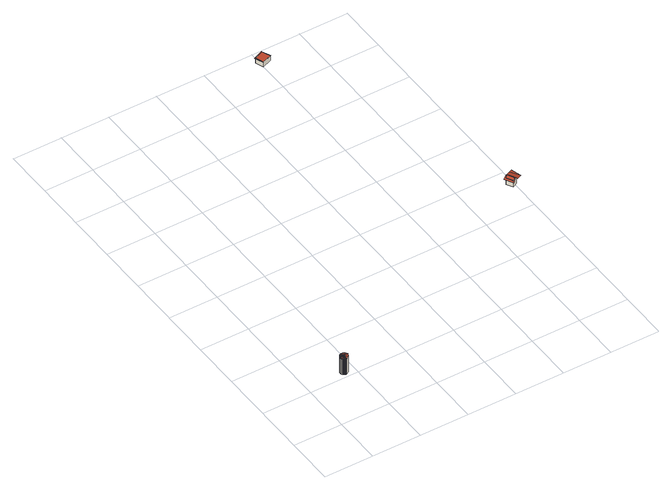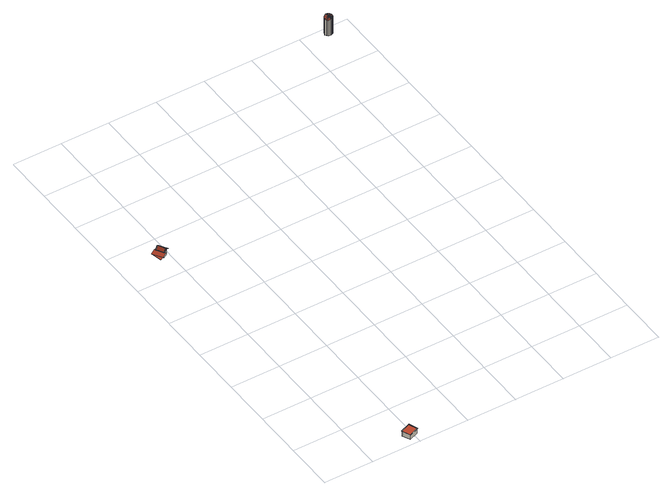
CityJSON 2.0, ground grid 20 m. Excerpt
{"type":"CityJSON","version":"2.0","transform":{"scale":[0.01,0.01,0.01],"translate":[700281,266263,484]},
"CityObjects":{
"building1":{"type":"Building","geometry":[{"type":"MultiSurface","lod":"3","boundaries":[[[0,1,2]],[[3,0,2,4,5]],[[6,0,3,7]],[[8,0,6,9]],[[10,0,8,11]],[[12,0,10,13]],[[0,12,14]],[[0,14,15]],[[16,0,15,17]],[[18,0,16,19]],[[0,18,20]],[[21,0,20,22]],[[0,21,23]],[[0,23,24]],[[0,25,26,27,28,29,30,31,32,33,34,35,36,37]],[[0,37,38,39,40,41,42,43,44,45]],[[0,45,46,47,48,49,50,51,52,53]],[[0,53,54,55,56,57,58,59,60,61,62,63,64]],[[0,64,65,66,67,68,69,70,71,72,73]],[[0,73,74,75,76,77,78,79,80]],[[0,80,81,82,83,84,85]],[[86,87,0,85,88,89]],[[87,90,91,92,93,0]],[[0,93,94,95,96,97,98,99]],[[0,99,100,101,102,103,104,105,106]],[[107,0,108,109]],[[0,107,110]],[[0,110,111]],[[112,0,111,113]],[[0,112,114]],[[0,114,115]],[[0,115,116]],[[0,116,117]],[[0,117,118]],[[1,0,118,119]],[[0,24,120,121]],[[122,25,0]],[[108,0,106,123,124,125,126]],[[127,91,90,87,128,129]],[[92,91,127,130]],[[93,92,130,131]],[[94,93,131,132]],[[95,94,132,133]],[[96,95,133,134]],[[97,96,134,135]],[[98,97,135,136]],[[99,98,136,137]],[[100,99,137,138]],[[101,100,138,139]],[[140,103,102,101,139,141]],[[142,143,106,105,104,103,140,144]],[[123,106,143,145]],[[124,123,145,146]],[[126,124,146,147]],[[108,126,147,148]],[[109,108,148,149]],[[107,109,149,150]],[[110,107,150,151]],[[111,110,151,152]],[[113,111,152,153]],[[112,113,153,154]],[[114,112,154,155]],[[115,114,155,156]],[[116,115,156,157]],[[117,116,157,158]],[[118,117,158,159]],[[119,118,159,160]],[[1,119,160,161]],[[2,1,161,162]],[[4,2,162,163]],[[5,4,163,164]],[[3,5,164,165]],[[166,6,7,3,165,167]],[[9,6,166,168]],[[8,9,168,169]],[[11,8,169,170]],[[10,11,170,171]],[[13,10,171,172]],[[12,13,172,173]],[[14,12,173,174]],[[15,14,174,175]],[[17,15,175,176]],[[16,17,176,177]],[[19,16,177,178]],[[18,19,178,179]],[[20,18,179,180]],[[22,20,180,181]],[[21,22,181,182]],[[23,21,182,183]],[[24,23,183,184]],[[185,186,122,121,120,24,184,187]],[[25,122,186,188]],[[189,27,26,25,188,190]],[[191,29,28,27,189,192]],[[193,194,33,32,30,29,191,195]],[[196,35,34,33,194,197]],[[198,199,38,37,36,35,196,200]],[[201,40,39,38,199,202]],[[203,204,43,42,41,40,201,205]],[[206,45,44,43,204,207]],[[208,209,48,47,46,45,206,210]],[[211,50,49,48,209,212]],[[51,50,211,213]],[[214,53,52,51,213,215]],[[54,53,214,216]],[[55,54,216,217]],[[56,55,217,218]],[[57,56,218,219]],[[220,59,58,57,219,221]],[[60,59,220,222]],[[61,60,222,223]],[[224,63,62,61,223,225]],[[64,63,224,226]],[[227,66,65,64,226,228]],[[229,230,70,69,67,66,227,231]],[[71,70,230,232]],[[72,71,232,233]],[[73,72,233,234]],[[74,73,234,235]],[[75,74,235,236]],[[237,77,76,75,236,238]],[[239,240,80,79,78,77,237,241]],[[81,80,240,242]],[[82,81,242,243]],[[83,82,243,244]],[[245,85,84,83,244,246]],[[88,85,245,247]],[[89,88,247,248]],[[128,87,86,89,248,249]],[[198,196,195]],[[205,199,198]],[[215,213,211]],[[225,222,220]],[[229,228,226]],[[224,220,221,217,216,214,212,208,207,203,198,195,191,186,185,187,184,183,182,181,180,179,178,177,176,175,174,173,172,171,170,169,168,166,167,165,164,163,162,161,160,159,158,157,156,155,154,153,152,151,150,149,148,146,143,144,141,137,135,133,131,130,129,249,247,243,242,238,234,229]],[[121,120,24,250,25,122,0]],[[250,251,252,37,36,35,34,33,32,31,30,29,28,27,26,25]],[[252,253,45,44,43,42,41,40,39,38,37]],[[253,254,255,53,52,51,50,49,48,47,46,45]],[[256,64,63,62,61,60,59,58,57,56,55,54,53,255]],[[256,257,258,73,72,71,70,69,68,67,66,65,64]],[[259,80,79,78,77,76,75,74,73,258]],[[259,260,85,84,83,82,81,80]],[[87,86,89,88,85,260]],[[261,93,92,91,90,87]],[[261,262,99,98,97,96,95,94,93]],[[263,106,105,104,103,102,101,100,99,262]],[[123,106,263,108,126,125,124,264]]],"semantics":{"surfaces":[{"type":"RoofSurface","Flaeche":0.1,"Neigung":14.96,"Ausrichtung":-11.72},{"type":"RoofSurface","Flaeche":0.276,"Neigung":15.09,"Ausrichtung":-18.43},{"type":"RoofSurface","Flaeche":0.333,"Neigung":15.54,"Ausrichtung":-32.3},{"type":"RoofSurface","Flaeche":0.197,"Neigung":15.62,"Ausrichtung":-36.97},{"type":"RoofSurface","Flaeche":0.193,"Neigung":15.73,"Ausrichtung":-43.53},{"type":"RoofSurface","Flaeche":0.167,"Neigung":15.79,"Ausrichtung":-52.5},{"type":"RoofSurface","Flaeche":0.0953,"Neigung":15.92,"Ausrichtung":-58.5},{"type":"RoofSurface","Flaeche":0.119,"Neigung":16,"Ausrichtung":-62.5},{"type":"RoofSurface","Flaeche":0.188,"Neigung":16.08,"Ausrichtung":-66.73},{"type":"RoofSurface","Flaeche":0.164,"Neigung":16.21,"Ausrichtung":-73.77},{"type":"RoofSurface","Flaeche":0.116,"Neigung":16.34,"Ausrichtung":-80.68},{"type":"RoofSurface","Flaeche":0.161,"Neigung":16.41,"Ausrichtung":-84.71},{"type":"RoofSurface","Flaeche":0.092,"Neigung":16.49,"Ausrichtung":-90.53},{"type":"RoofSurface","Flaeche":0.115,"Neigung":16.55,"Ausrichtung":-95.04},{"type":"RoofSurface","Flaeche":0.237,"Neigung":15.68,"Ausrichtung":-105.12},{"type":"RoofSurface","Flaeche":0.185,"Neigung":15.73,"Ausrichtung":-113.99},{"type":"RoofSurface","Flaeche":0.171,"Neigung":15.73,"Ausrichtung":-118.65},{"type":"RoofSurface","Flaeche":0.226,"Neigung":15.71,"Ausrichtung":-128.08},{"type":"RoofSurface","Flaeche":0.17,"Neigung":15.65,"Ausrichtung":-132.8},{"type":"RoofSurface","Flaeche":0.144,"Neigung":15.51,"Ausrichtung":-142.76},{"type":"RoofSurface","Flaeche":0.0849,"Neigung":15.54,"Ausrichtung":-152.97},{"type":"RoofSurface","Flaeche":0.0855,"Neigung":23.62,"Ausrichtung":158.61},{"type":"RoofSurface","Flaeche":0.0952,"Neigung":22.81,"Ausrichtung":-109.42},{"type":"RoofSurface","Flaeche":0.125,"Neigung":15.49,"Ausrichtung":-156.47},{"type":"RoofSurface","Flaeche":0.145,"Neigung":15.45,"Ausrichtung":-168.75},{"type":"RoofSurface","Flaeche":0.186,"Neigung":16.33,"Ausrichtung":-172.09},{"type":"RoofSurface","Flaeche":1.01,"Neigung":18.36,"Ausrichtung":149.92},{"type":"RoofSurface","Flaeche":1.13,"Neigung":17.68,"Ausrichtung":116.8},{"type":"RoofSurface","Flaeche":0.21,"Neigung":14.45,"Ausrichtung":81.06},{"type":"RoofSurface","Flaeche":0.131,"Neigung":14.39,"Ausrichtung":73.3},{"type":"RoofSurface","Flaeche":0.52,"Neigung":14.49,"Ausrichtung":62.11},{"type":"RoofSurface","Flaeche":0.0786,"Neigung":14.33,"Ausrichtung":52},{"type":"RoofSurface","Flaeche":0.158,"Neigung":14.34,"Ausrichtung":47.73},{"type":"RoofSurface","Flaeche":0.417,"Neigung":14.47,"Ausrichtung":37.71},{"type":"RoofSurface","Flaeche":1.07,"Neigung":15.58,"Ausrichtung":9.39},{"type":"RoofSurface","Flaeche":0.0478,"Neigung":23.43,"Ausrichtung":-48.07},{"type":"RoofSurface","Flaeche":0.0107,"Neigung":23.43,"Ausrichtung":-48.07},{"type":"RoofSurface","Flaeche":0.0985,"Neigung":20.41,"Ausrichtung":148.39},{"type":"WallSurface"},{"type":"GroundSurface"},{"type":"RoofSurface","Flaeche":0.0287,"Neigung":23.43,"Ausrichtung":-48.07},{"type":"RoofSurface","Flaeche":0.0328,"Neigung":15.68,"Ausrichtung":-105.32},{"type":"RoofSurface","Flaeche":0.0255,"Neigung":15.73,"Ausrichtung":-113.99},{"type":"RoofSurface","Flaeche":0.0242,"Neigung":15.73,"Ausrichtung":-118.65},{"type":"RoofSurface","Flaeche":0.033,"Neigung":15.71,"Ausrichtung":-128.08},{"type":"RoofSurface","Flaeche":0.0268,"Neigung":15.65,"Ausrichtung":-133.18},{"type":"RoofSurface","Flaeche":0.0242,"Neigung":15.51,"Ausrichtung":-142.76},{"type":"RoofSurface","Flaeche":0.0136,"Neigung":15.54,"Ausrichtung":-152.97},{"type":"RoofSurface","Flaeche":0.0063,"Neigung":23.62,"Ausrichtung":158.61},{"type":"RoofSurface","Flaeche":0.00682,"Neigung":22.81,"Ausrichtung":-109.42},{"type":"RoofSurface","Flaeche":0.0189,"Neigung":15.49,"Ausrichtung":-156.47},{"type":"RoofSurface","Flaeche":0.0207,"Neigung":15.45,"Ausrichtung":-168.75},{"type":"RoofSurface","Flaeche":0.00631,"Neigung":20.41,"Ausrichtung":148.39}],"values":[0,1,2,3,4,5,6,7,8,9,10,11,12,13,14,15,16,17,18,19,20,21,22,23,24,25,26,27,28,29,30,31,32,33,34,35,36,37,38,38,38,38,38,38,38,38,38,38,38,38,38,38,38,38,38,38,38,38,38,38,38,38,38,38,38,38,38,38,38,38,38,38,38,38,38,38,38,38,38,38,38,38,38,38,38,38,38,38,38,38,38,38,38,38,38,38,38,38,38,38,38,38,38,38,38,38,38,38,38,38,38,38,38,38,38,38,38,38,38,38,38,38,38,38,38,38,38,38,38,39,39,39,39,39,39,40,41,42,43,44,45,46,47,48,49,50,51,52]}}]},
"building2":{"type":"Building","geometry":[{"type":"MultiSurface","lod":"3","boundaries":[[[265,266,267,268,269,270,271]],[[272,273,274,275,276,277,278,279,268,267,280,281]],[[282,272,267,266,283,284]],[[273,272,282,285]],[[286,276,275,273,285,287]],[[288,271,268,276,286,289]],[[266,271,288,283]],[[282,284,283,288,289,286,287,285]],[[290,291,292]],[[293,294,295,296,297,298,299,291,290]],[[269,268,300,301,302,303,267,266,265,271,270]],[[280,267,303,304,296,295,305,300,268,279,278,277,276,275,274,273,272,281]],[[305,300,294]],[[302,303,301]]],"semantics":{"surfaces":[{"type":"RoofSurface","Flaeche":3.32,"Neigung":37.45,"Ausrichtung":-120.43},{"type":"RoofSurface","Flaeche":4.83,"Neigung":38.59,"Ausrichtung":59.58},{"type":"WallSurface"},{"type":"GroundSurface"},{"type":"RoofSurface","Flaeche":2.68,"Neigung":5.87,"Ausrichtung":59.58},{"type":"RoofSurface","Flaeche":9.3,"Neigung":9.75,"Ausrichtung":59.58},{"type":"RoofSurface","Flaeche":3.5,"Neigung":37.45,"Ausrichtung":-120.43},{"type":"RoofSurface","Flaeche":1.82,"Neigung":38.59,"Ausrichtung":59.58},{"type":"RoofSurface","Flaeche":0.0825,"Neigung":90,"Ausrichtung":149.6},{"type":"RoofSurface","Flaeche":3.41,"Neigung":37.46,"Ausrichtung":-120.43}],"values":[0,1,2,2,2,2,2,3,4,5,6,7,8,9]}}]},
"building3":{"type":"Building","geometry":[{"type":"MultiSurface","lod":"3","boundaries":[[[306,307,308,309,310]],[[307,306,311,312]],[[308,307,312,313]],[[309,308,313,314]],[[306,309,314,311]],[[314,313,312,311]],[[315,316,308,317,318],[307,306,310,309,308]]],"semantics":{"surfaces":[{"type":"RoofSurface","Flaeche":14.29,"Neigung":0},{"type":"WallSurface"},{"type":"GroundSurface"},{"type":"RoofSurface","Flaeche":2.59,"Neigung":0}],"values":[0,1,1,1,1,2,3]}}]}
},
"vertices":[
[263,242,3016],[245,421,2968],[234,419,2968],[206,410,2968],[224,416,2968],[216,414,2968],[174,390,2968],[188,399,2968],[157,376,2968],[165,383,2968],[141,361,2968],[151,370,2968],[130,346,2968],[134,353,2968],[124,336,2968],[118,324,2968],[110,304,2968],[113,314,2968],[105,286,2968],[107,296,2968],[103,272,2968],[101,253,2968],[102,261,2968],[101,242,2968],[103,229,2968],[104,220,2971],[104,218,2971],[105,215,2971],[105,213,2971],[106,210,2971],[107,207,2971],[107,206,2971],[107,205,2971],[108,202,2971],[109,200,2971],[110,197,2971],[111,194,2971],[111,192,2971],[112,189,2971],[113,187,2971],[114,184,2971],[116,182,2971],[117,179,2971],[118,177,2971],[119,174,2971],[120,172,2971],[121,169,2971],[123,167,2971],[124,165,2971],[125,162,2971],[127,160,2971],[128,158,2971],[130,155,2971],[131,154,2971],[131,153,2971],[133,151,2971],[134,149,2971],[136,146,2971],[138,144,2971],[139,142,2971],[141,140,2971],[143,138,2971],[145,136,2971],[146,134,2971],[148,132,2971],[150,130,2971],[152,128,2971],[154,126,2971],[155,125,2971],[156,124,2971],[158,122,2971],[160,121,2971],[162,119,2972],[163,118,2972],[164,117,2972],[166,115,2972],[168,114,2971],[170,112,2971],[173,110,2972],[175,109,2972],[176,108,2972],[177,107,2972],[179,106,2971],[182,104,2971],[184,103,2971],[185,102,2971],[191,99,2969],[194,97,2968],[186,101,2971],[189,100,2970],[196,96,2969],[198,95,2970],[201,94,2970],[203,92,2971],[206,91,2971],[208,90,2971],[211,89,2971],[213,88,2971],[216,87,2971],[217,87,2971],[219,86,2971],[221,86,2971],[224,85,2971],[226,84,2971],[229,83,2971],[231,83,2971],[234,82,2971],[267,77,2968],[245,80,2968],[256,78,2968],[382,144,2968],[447,272,2968],[443,294,2968],[445,283,2968],[439,307,2968],[413,355,2968],[408,361,2968],[397,373,2968],[363,400,2968],[299,410,2968],[103,226,2969],[103,223,2970],[104,221,2971],[237,81,2970],[240,81,2969],[241,80,2969],[242,80,2969],[198,95,2242],[194,97,2242],[196,96,2242],[201,94,2242],[203,92,2242],[206,91,2242],[208,90,2242],[211,89,2242],[213,88,2242],[216,87,2242],[217,87,2242],[219,86,2242],[221,86,2242],[226,84,2242],[224,85,2242],[231,83,2242],[234,82,2242],[229,83,2242],[237,81,2242],[240,81,2242],[242,80,2242],[245,80,2242],[256,78,2242],[267,77,2242],[382,144,2242],[447,272,2242],[445,283,2242],[443,294,2242],[439,307,2242],[413,355,2242],[408,361,2242],[397,373,2242],[363,400,2242],[299,410,2242],[245,421,2242],[234,419,2242],[224,416,2242],[216,414,2242],[206,410,2242],[174,390,2242],[188,399,2242],[165,383,2242],[157,376,2242],[151,370,2242],[141,361,2242],[134,353,2242],[130,346,2242],[124,336,2242],[118,324,2242],[113,314,2242],[110,304,2242],[107,296,2242],[105,286,2242],[103,272,2242],[102,261,2242],[101,253,2242],[101,242,2242],[103,229,2242],[103,223,2242],[104,221,2242],[103,226,2242],[104,220,2242],[105,215,2242],[104,218,2242],[106,210,2242],[105,213,2242],[107,205,2242],[108,202,2242],[107,207,2242],[110,197,2242],[109,200,2242],[111,192,2242],[112,189,2242],[111,194,2242],[114,184,2242],[113,187,2242],[117,179,2242],[118,177,2242],[116,182,2242],[120,172,2242],[119,174,2242],[123,167,2242],[124,165,2242],[121,169,2242],[127,160,2242],[125,162,2242],[128,158,2242],[131,154,2242],[130,155,2242],[131,153,2242],[133,151,2242],[134,149,2242],[136,146,2242],[139,142,2242],[138,144,2242],[141,140,2242],[143,138,2242],[146,134,2242],[145,136,2242],[148,132,2242],[152,128,2242],[150,130,2242],[156,124,2242],[158,122,2242],[154,126,2242],[160,121,2242],[162,119,2242],[163,118,2242],[164,117,2242],[166,115,2242],[170,112,2242],[168,114,2242],[175,109,2242],[176,108,2242],[173,110,2242],[177,107,2242],[179,106,2242],[182,104,2242],[185,102,2242],[184,103,2242],[186,101,2242],[189,100,2242],[191,99,2242],[93,218,2968],[97,203,2968],[101,189,2968],[111,167,2968],[116,157,2968],[121,147,2968],[139,124,2968],[147,116,2968],[154,108,2968],[169,97,2968],[179,92,2968],[199,82,2968],[214,75,2968],[232,72,2968],[239,81,2969],
[11010,5992,1715],[11068,5889,1714],[11144,5932,1781],[10986,6200,1781],[10978,6196,1774],[10974,6193,1770],[10914,6159,1717],[11241,5988,1692],[11187,6103,1682],[11167,6138,1682],[11150,6165,1682],[11095,6262,1681],[11093,6261,1683],[11075,6251,1700],[10987,6201,1780],[11152,5937,1773],[11154,5938,1771],[11241,5988,1411],[11068,5889,1411],[11144,5932,1411],[11187,6103,1411],[11095,6262,1411],[11150,6165,1411],[10914,6159,1411],[10986,6200,1411],[11251,6429,1636],[11456,6080,1636],[11364,6496,1623],[11052,6312,1676],[11065,6289,1676],[11085,6301,1672],[11278,5973,1672],[11262,5963,1675],[11277,5939,1675],[11472,6053,1636],[10968,6232,1781],[10845,6160,1672],[11038,5832,1672],[11161,5903,1781],[11262,5963,1687],[11065,6289,1691],
[8007,17254,288],[8378,17401,288],[8247,17732,288],[7871,17583,288],[8002,17265,288],[8007,17254,60],[8378,17401,60],[8247,17732,60],[7871,17583,60],[7986,17235,288],[8395,17391,288],[8241,17756,288],[7839,17586,288]
]}
